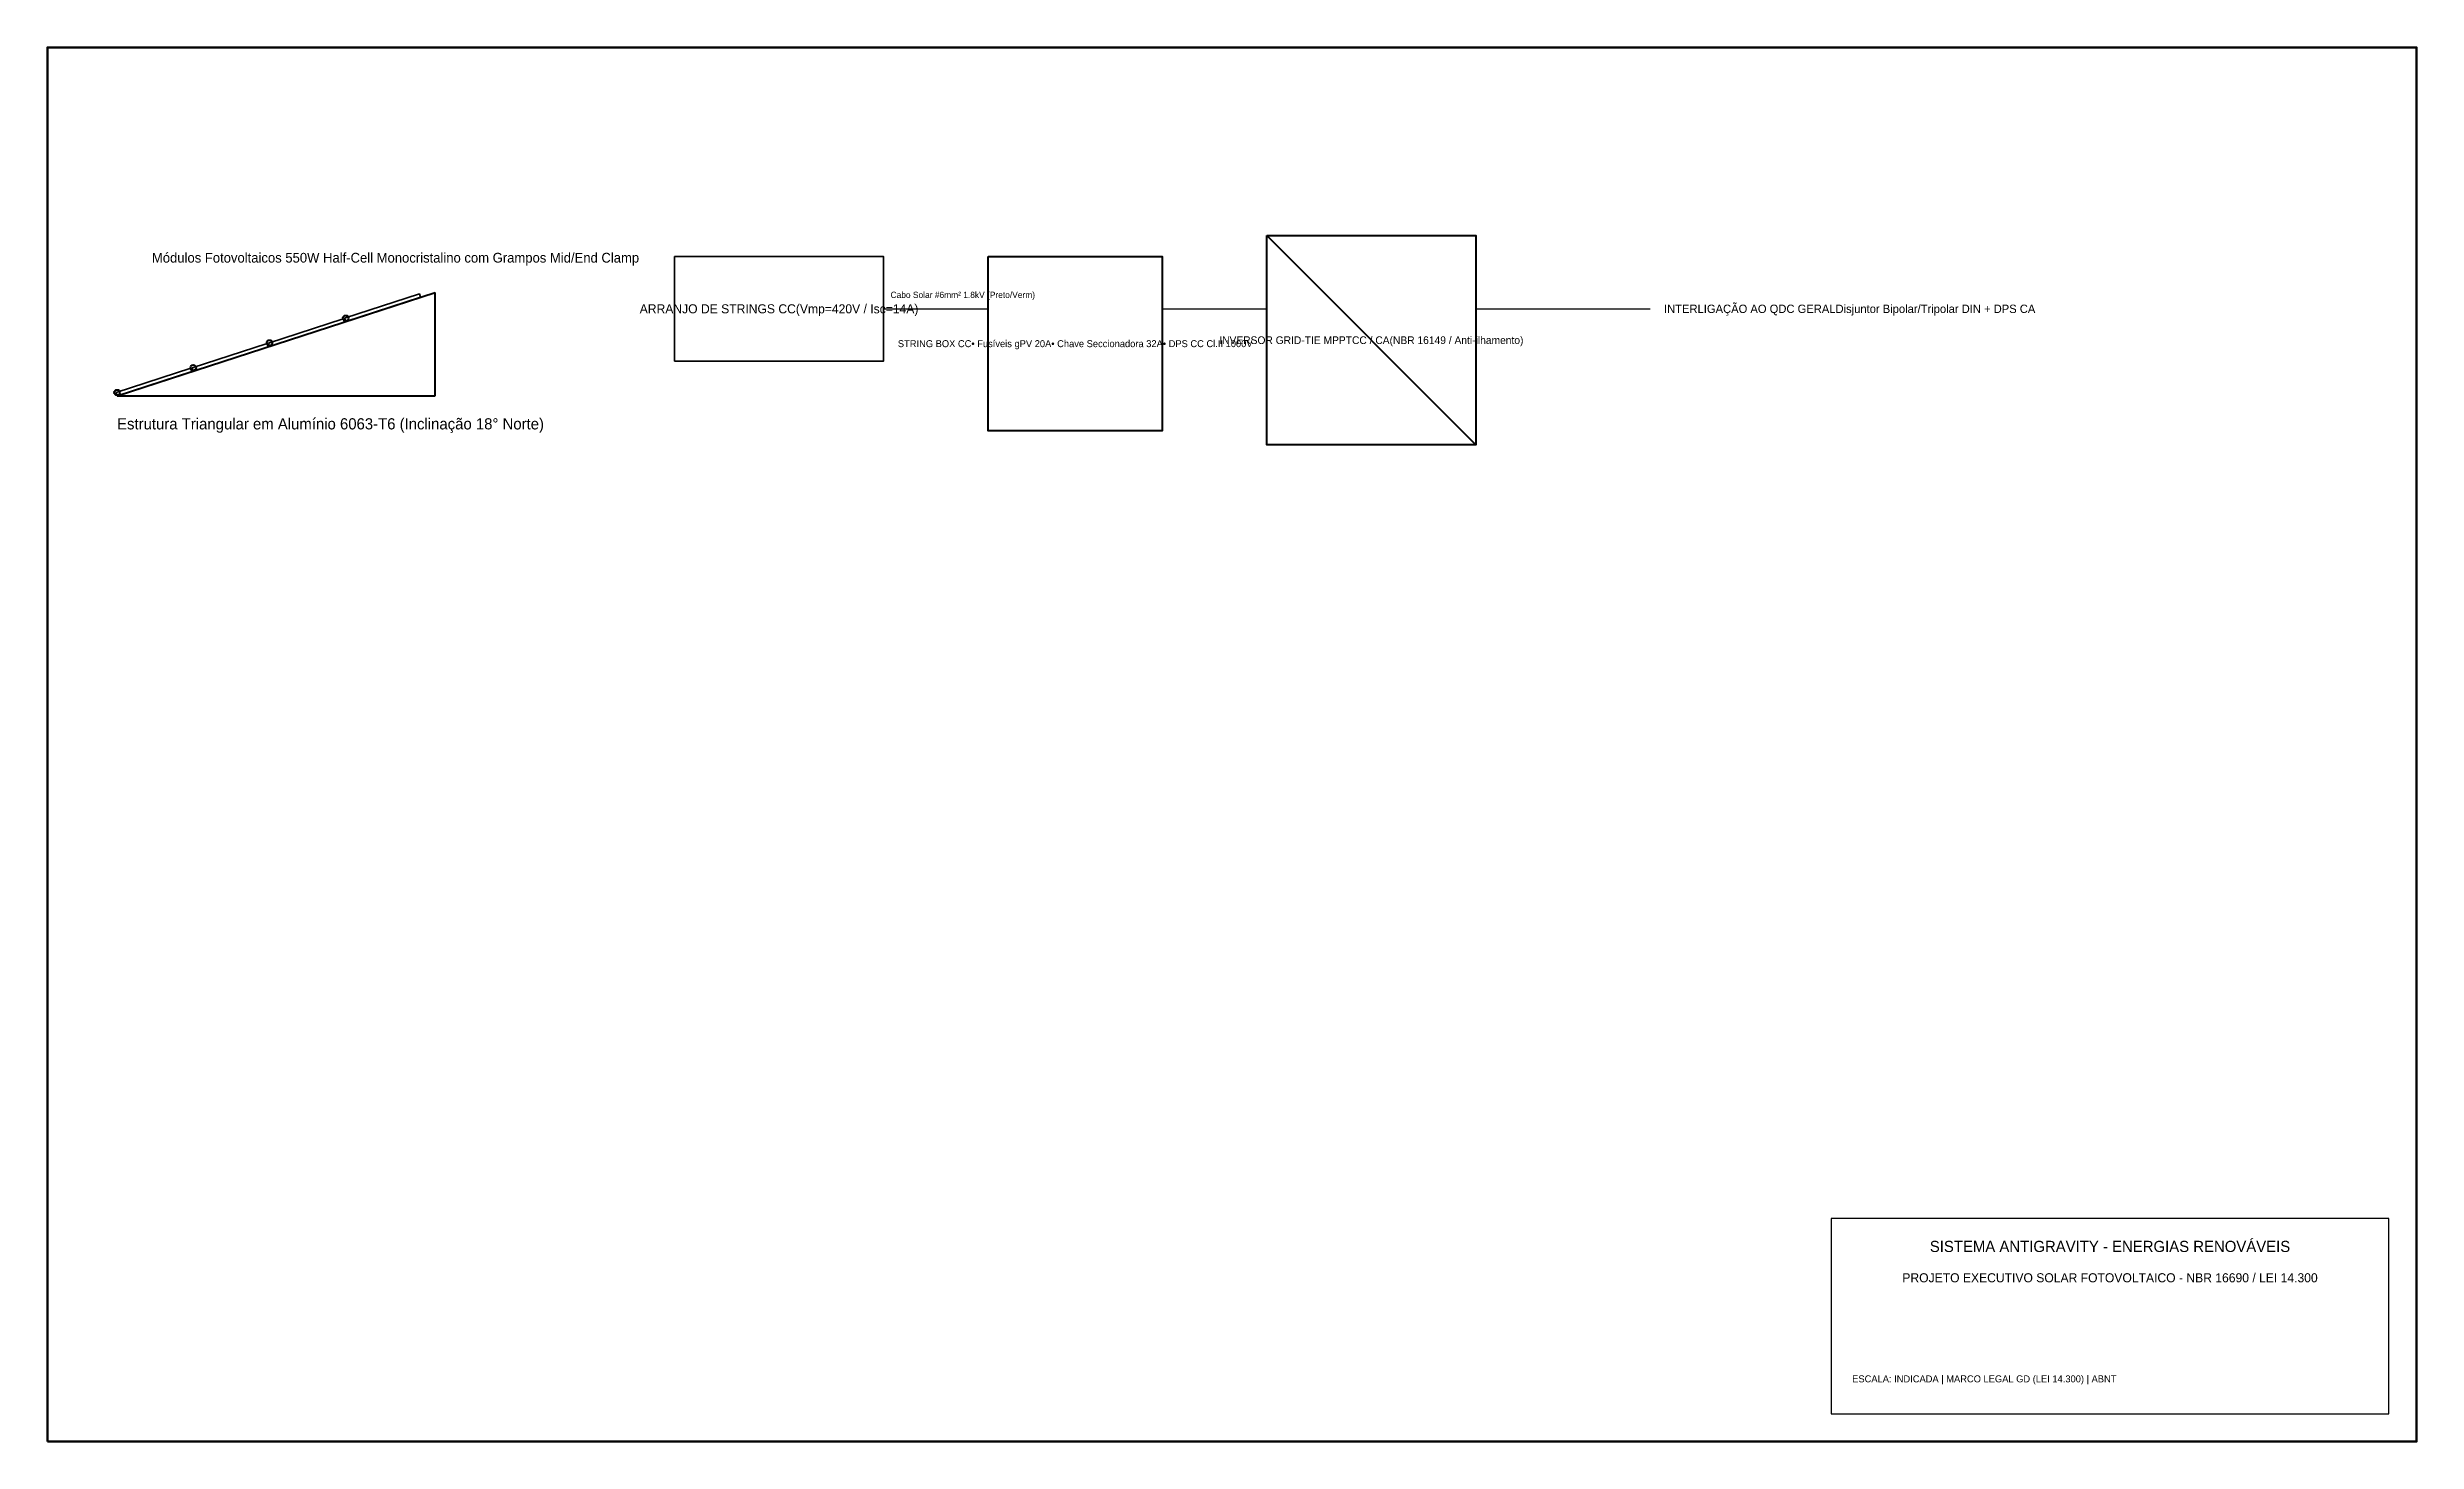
# Model space of a CAD drawing. Header units: metres. Extents: x -1 to 33, y -5 to 15.
import ezdxf
from ezdxf.enums import TextEntityAlignment as Align

# ---------------------------------------------------------------- set-up
doc = ezdxf.new("R2010")
doc.units = ezdxf.units.M
for name, color, linetype, lineweight in [('ELETRICA_CABOS', 3, 'Continuous', 30), ('ESTRUTURA_MONTAGEM', 7, 'Continuous', 40), ('PRANCHA_CARIMBO', 7, 'Continuous', 25), ('PRANCHA_MOLDURA', 7, 'Continuous', 50), ('SOLAR_PAINEIS', 2, 'Continuous', 35), ('TEXTOS_COTAS', 7, 'Continuous', 20)]:
    doc.layers.add(name, color=color, linetype=linetype, lineweight=lineweight)

msp = doc.modelspace()

# ---------------------------------------------------------------- linework, layer by layer
at = {"layer": 'ELETRICA_CABOS'}
for p, q in [((11, 11.25), (12.5, 11.25)), ((15, 11.25), (16.5, 11.25)), ((19.5, 11.25), (22, 11.25))]:
    msp.add_line(p, q, dxfattribs=at)
at = {"layer": 'ESTRUTURA_MONTAGEM'}
for p, q in [((16.5, 12.3), (19.5, 9.3)), ((0, 10), (4.565, 11.483)), ((4.565, 10), (4.565, 11.483)), ((0, 10), (4.565, 10))]:
    msp.add_line(p, q, dxfattribs=at)
for points in [[(16.5, 12.3), (19.5, 12.3), (19.5, 9.3), (16.5, 9.3), (16.5, 12.3)], [(12.5, 12), (15, 12), (15, 9.5), (12.5, 9.5), (12.5, 12)]]:
    msp.add_lwpolyline(points, close=True, dxfattribs=at)
for centre in [(3.281, 11.116), (2.187, 10.761), (1.094, 10.405), (0, 10.05)]:
    msp.add_circle(centre, 0.04, dxfattribs=at)
at = {"layer": 'PRANCHA_CARIMBO'}
msp.add_lwpolyline([(24.6, -4.6), (32.6, -4.6), (32.6, -1.8), (24.6, -1.8), (24.6, -4.6)], close=True, dxfattribs=at)
at = {"layer": 'PRANCHA_MOLDURA'}
msp.add_lwpolyline([(-1, -5), (33, -5), (33, 15), (-1, 15), (-1, -5)], close=True, dxfattribs=at)
at = {"layer": 'SOLAR_PAINEIS'}
for points in [[(8, 12), (11, 12), (11, 10.5), (8, 10.5), (8, 12)], [(3.281, 11.066), (4.356, 11.415), (4.34, 11.463), (3.266, 11.114), (3.281, 11.066)], [(2.187, 10.711), (3.262, 11.06), (3.247, 11.107), (2.172, 10.758), (2.187, 10.711)], [(1.094, 10.355), (2.168, 10.705), (2.153, 10.752), (1.078, 10.403), (1.094, 10.355)], [(0, 10), (1.075, 10.349), (1.059, 10.397), (-0.015, 10.048), (0, 10)]]:
    msp.add_lwpolyline(points, close=True, dxfattribs=at)

# ---------------------------------------------------------------- texts
at = {"layer": 'PRANCHA_CARIMBO'}
for s, height, p in [('SISTEMA ANTIGRAVITY - ENERGIAS RENOVÁVEIS', 0.16, (28.6, -2.2)), ('PROJETO EXECUTIVO SOLAR FOTOVOLTAICO - NBR 16690 / LEI 14.300', 0.13, (28.6, -2.65))]:
    msp.add_text(s, height=height, dxfattribs=at).set_placement(p, align=Align.MIDDLE_CENTER)
at = {"layer": 'TEXTOS_COTAS'}
for s, height, p in [('Módulos Fotovoltaicos 550W Half-Cell Monocristalino com Grampos Mid/End Clamp', 0.14, (0.5, 11.983)), ('Cabo Solar #6mm² 1.8kV (Preto/Verm)', 0.09, (11.1, 11.45)), ('INTERLIGAÇÃO AO QDC GERALDisjuntor Bipolar/Tripolar DIN + DPS CA', 0.12, (22.2, 11.25)), ('Estrutura Triangular em Alumínio 6063-T6 (Inclinação 18° Norte)', 0.16, (0, 9.6)), ('ESCALA: INDICADA | MARCO LEGAL GD (LEI 14.300) | ABNT', 0.1, (24.9, -4.1))]:
    msp.add_text(s, height=height, dxfattribs=at).set_placement(p, align=Align.MIDDLE_LEFT)
for s, height, p in [('ARRANJO DE STRINGS CC(Vmp=420V / Isc=14A)', 0.13, (9.5, 11.25)), ('STRING BOX CC• Fusíveis gPV 20A• Chave Seccionadora 32A• DPS CC Cl.II 1000V', 0.1, (13.75, 10.75)), ('INVERSOR GRID-TIE MPPTCC / CA(NBR 16149 / Anti-ilhamento)', 0.11, (18, 10.8))]:
    msp.add_text(s, height=height, dxfattribs=at).set_placement(p, align=Align.MIDDLE_CENTER)

doc.saveas('drawing.dxf')
